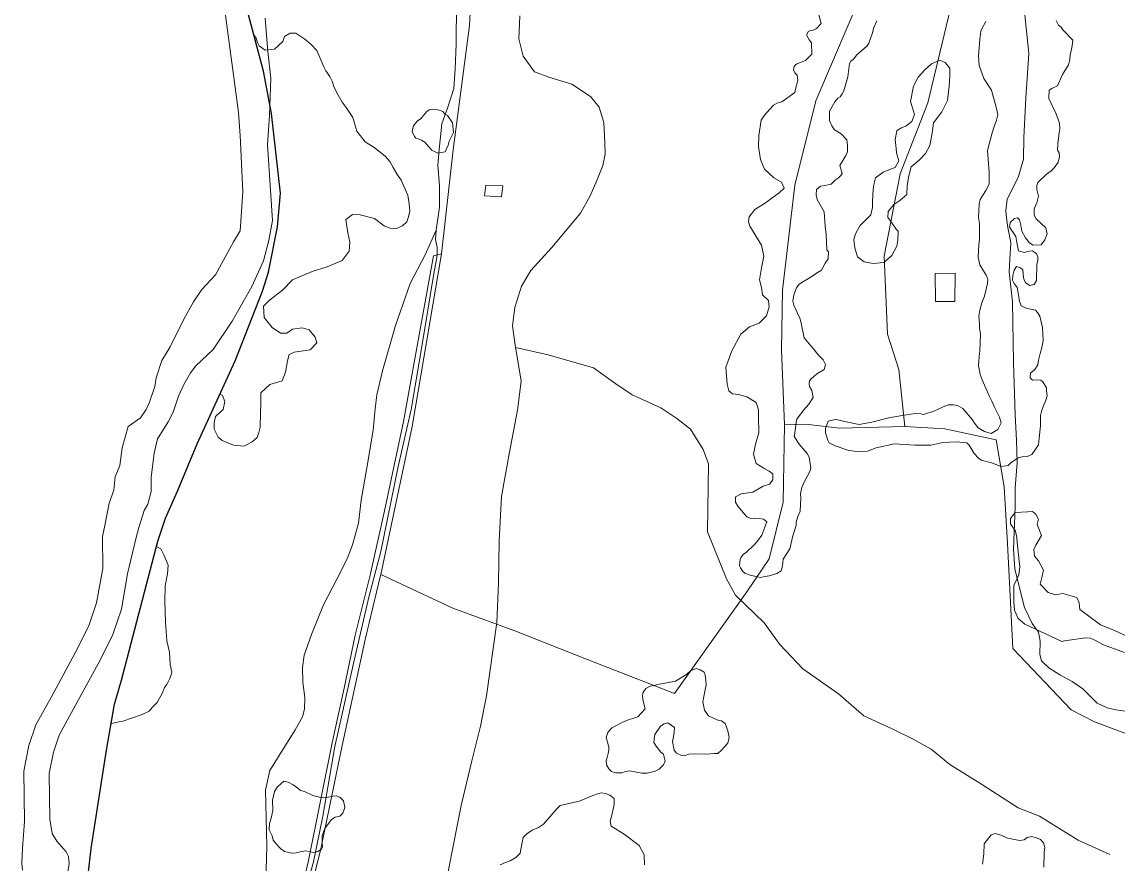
# Model space of a CAD drawing. Header units: metres. Extents: x 4652992 to 4879070, y 2074171 to 2309877.
# Drawn here: x 4653484.2 to 4653631.8, y 2308058.7 to 2308172.1 of the extents above; entities that cross this region are included whole.
import ezdxf

# ---------------------------------------------------------------- set-up
doc = ezdxf.new("R2010")
doc.units = ezdxf.units.M
doc.header["$MEASUREMENT"] = 0
doc.linetypes.add('DGN Style 3', pattern=[92.779933, 66.271381, -26.508552])
for name, color, linetype, lineweight in [('Level 1', 2, 'Continuous', 0), ('Level 2', 6, 'Continuous', 0), ('Level 20', 30, 'DGN Style 3', 0), ('Level 31', 38, 'Continuous', 0), ('Level 37', 3, 'Continuous', 0), ('Level 40', 1, 'Continuous', 0)]:
    doc.layers.add(name, color=color, linetype=linetype, lineweight=lineweight)
doc.layers.add('Limite', color=38, linetype='Continuous', lineweight=0, plot=False)

msp = doc.modelspace()

# ---------------------------------------------------------------- linework, layer by layer
at = {"layer": 'Level 1'}
for points in [[(4653540.595888, 2308052.677309, 1270.9125), (4653543.356081, 2308066.598513, 1270.55), (4653544.787112, 2308072.585879, 1270.0875), (4653545.959902, 2308077.275332, 1269.7875), (4653546.744875, 2308081.357119, 1269.625), (4653548.122317, 2308091.20331, 1269.175), (4653548.390688, 2308096.503725, 1268.8375), (4653548.438906, 2308102.231509, 1268.6375), (4653548.757876, 2308108.18268, 1268.425), (4653549.868288, 2308114.147097, 1268.1375), (4653550.911684, 2308119.811098, 1267.8625), (4653551.409304, 2308123.73633, 1267.8375), (4653550.781313, 2308127.564883, 1267.8375), (4653550.675896, 2308128.261903, 1267.823067), (4653550.233523, 2308131.186892, 1267.7625), (4653550.559511, 2308133.636721, 1267.575), (4653551.456911, 2308136.526919, 1267.35), (4653552.729677, 2308138.61133, 1267.275), (4653555.54053, 2308141.737673, 1267.1), (4653559.394717, 2308146.367495, 1266.975), (4653560.686281, 2308148.669497, 1266.7375), (4653561.614504, 2308150.769289, 1266.55), (4653562.3949, 2308152.776491, 1266.45), (4653562.712527, 2308154.287478, 1266.325), (4653562.69269, 2308155.844301, 1266.2), (4653562.525698, 2308158.543276, 1265.9125), (4653561.898318, 2308160.619082, 1265.6875), (4653560.773318, 2308162.048281, 1265.55), (4653558.222292, 2308163.740725, 1265.375), (4653555.145876, 2308164.666323, 1265.2), (4653553.195132, 2308165.397707, 1264.925), (4653551.684695, 2308167.485476, 1264.7625), (4653551.119692, 2308169.832094, 1264.5875), (4653551.230288, 2308172.910891, 1264.425)], [(4653630.656313, 2308059.983706, 1297), (4653626.385927, 2308061.911074, 1295), (4653621.169924, 2308065.127932, 1293), (4653618.306277, 2308066.241884, 1292), (4653613.508913, 2308069.370302, 1290), (4653609.109499, 2308072.11188, 1288), (4653606.624087, 2308074.146303, 1287), (4653604.193484, 2308075.507876, 1286), (4653601.334475, 2308076.904909, 1285), (4653597.556704, 2308078.647524, 1283), (4653594.118716, 2308081.600893, 1280), (4653589.35071, 2308085.002932, 1277), (4653586.22748, 2308088.278689, 1275), (4653584.108523, 2308091.173891, 1274), (4653580.251947, 2308094.911315, 1273.4434), (4653579.072695, 2308097.104922, 1273), (4653576.483889, 2308103.419924, 1272), (4653576.625385, 2308112.586179, 1271), (4653575.937467, 2308114.544099, 1270.475), (4653574.199592, 2308117.252115, 1270), (4653572.391139, 2308118.687091, 1269.55), (4653570.230834, 2308120.149309, 1269.325518), (4653566.343988, 2308121.899348, 1268.993031), (4653564.158634, 2308123.364002, 1268.7375), (4653561.142378, 2308125.507132, 1268.3375), (4653555.070178, 2308127.293073, 1268.1625), (4653550.675896, 2308128.261903, 1267.8375)]]:
    msp.add_polyline3d(points, dxfattribs=at)
at = {"layer": 'Level 2'}
for points in [[(4653484.29053, 2308057.879092, 1263.8712), (4653484.222719, 2308058.819887, 1263.8463), (4653484.284121, 2308060.829897, 1263.8103), (4653484.569704, 2308064.428896, 1263.7964), (4653484.470888, 2308071.179873, 1263.6089), (4653485.1355, 2308074.661684, 1263.5214), (4653486.102114, 2308077.457278, 1263.4089), (4653488.185915, 2308081.228701, 1263.4089), (4653491.719912, 2308087.709475, 1262.9839), (4653493.29529, 2308090.929323, 1262.7964), (4653494.2829, 2308093.864321, 1262.6464), (4653495.096316, 2308098.476076, 1262.4964), (4653495.069521, 2308102.813723, 1262.3903), (4653495.379519, 2308104.271914, 1262.3839), (4653495.981509, 2308107.303896, 1262.3839), (4653496.57593, 2308109.032107, 1262.3839), (4653496.774721, 2308110.864504, 1262.3829), (4653497.417116, 2308112.347292, 1262.3812), (4653497.736086, 2308114.736696, 1262.3727), (4653498.516299, 2308117.625124, 1262.359), (4653500.187502, 2308118.78229, 1262.3464), (4653500.929507, 2308119.930483, 1262.2589), (4653501.394472, 2308120.882082, 1262.2339), (4653502.119082, 2308122.994692, 1262.2089), (4653502.273318, 2308124.186526, 1262.1634), (4653503.074282, 2308126.496889, 1262.1039), (4653504.158694, 2308128.343508, 1262.0421), (4653506.008486, 2308132.090884, 1261.8485), (4653507.328127, 2308134.390078, 1261.7576), (4653508.421084, 2308136.072085, 1261.6647), (4653510.259524, 2308138.030276, 1261.5365), (4653512.692507, 2308142.490481, 1261.369), (4653513.590884, 2308143.98633, 1261.3285), (4653513.939089, 2308149.207278, 1261.3285), (4653513.597475, 2308156.821474, 1261.3285), (4653513.386294, 2308159.903506, 1261.3285), (4653511.33948, 2308175.028689, 1260.791)], [(4653516.940127, 2308172.625307, 1261.125), (4653517.30353, 2308168.137087, 1261.325), (4653517.712282, 2308164.53229, 1261.325), (4653517.534731, 2308159.4975, 1261.325), (4653517.255923, 2308155.539309, 1261.325), (4653517.692324, 2308149.438296, 1261.325), (4653517.928103, 2308145.362307, 1261.325), (4653517.461733, 2308142.659914, 1261.325), (4653516.727724, 2308139.945925, 1261.4), (4653515.156313, 2308136.491091, 1261.4875), (4653513.575503, 2308133.709902, 1261.625), (4653512.510317, 2308131.804873, 1261.75), (4653509.96332, 2308127.991884, 1261.875), (4653507.617678, 2308125.796328, 1262.0375), (4653506.892092, 2308124.838686, 1262.1), (4653506.030276, 2308123.27228, 1262.1375), (4653505.297304, 2308121.708925, 1262.2125), (4653504.563906, 2308119.570315, 1262.2375), (4653503.915713, 2308118.243899, 1262.2625), (4653503.084719, 2308116.958132, 1262.35), (4653502.481081, 2308115.973696, 1262.3625), (4653502.015078, 2308114.03113, 1262.375), (4653501.598879, 2308110.73511, 1262.3875), (4653501.631106, 2308108.87372, 1262.3875), (4653501.182314, 2308107.151125, 1262.3875), (4653500.673525, 2308106.3053, 1262.3875), (4653499.973696, 2308104.031313, 1262.3875), (4653499.606692, 2308102.674319, 1262.3875), (4653498.450686, 2308097.784487, 1262.5), (4653497.609682, 2308093.016299, 1262.65), (4653496.468508, 2308089.62549, 1262.8), (4653494.761721, 2308086.137087, 1262.9875), (4653491.187075, 2308079.581484, 1263.4125), (4653489.241091, 2308076.059695, 1263.4125), (4653488.451723, 2308073.776675, 1263.525), (4653487.899111, 2308070.881106, 1263.6125), (4653487.989077, 2308064.729922, 1263.8), (4653488.30353, 2308062.792483, 1263.8), (4653488.912112, 2308061.754275, 1263.8375), (4653489.570315, 2308061.078676, 1263.875), (4653490.179079, 2308060.320681, 1263.9625), (4653490.474917, 2308059.694704, 1264.025), (4653490.579531, 2308058.768679, 1264.1375), (4653490.30469, 2308057.118288, 1264.2875)]]:
    msp.add_polyline3d(points, dxfattribs=at)
at = {"layer": 'Level 20', "linetype": 'Continuous'}
for points in [[(4653521.128606, 2308050.601829, 1270.4332), (4653523.475518, 2308058.974209, 1270.4332), (4653524.714155, 2308065.144582, 1270.0832), (4653526.333868, 2308074.540293, 1269.6632), (4653528.797767, 2308085.518998, 1269.3132), (4653530.934378, 2308094.615256, 1268.8932), (4653532.540683, 2308100.764644, 1268.7532), (4653534.849018, 2308112.25017, 1268.4032), (4653536.61566, 2308119.91361, 1268.1232), (4653538.248239, 2308129.48371, 1267.7032), (4653539.660782, 2308138.229618, 1267.5632), (4653540.120384, 2308140.647546, 1267.1432), (4653540.124196, 2308141.752103, 1267.1432), (4653539.888663, 2308142.81728, 1267.1432), (4653539.991558, 2308144.060344, 1267.1432), (4653540.435132, 2308147.177247, 1266.9332), (4653540.434734, 2308150.052441, 1266.8632), (4653540.209939, 2308152.833383, 1266.7232), (4653540.379268, 2308154.933759, 1266.5832), (4653540.734932, 2308158.370212, 1266.3732), (4653541.560254, 2308160.61982, 1266.1632), (4653542.361447, 2308163.141136, 1266.0932), (4653542.535076, 2308165.768682, 1266.0932), (4653542.66816, 2308169.101636, 1265.8832), (4653542.730364, 2308174.634344, 1265.5332)], [(4653633.035787, 2308079.221639, 1296.9067), (4653631.452817, 2308079.482254, 1296.6267), (4653630.314796, 2308079.752903, 1296.4167), (4653628.957794, 2308080.375174, 1295.8567), (4653627.000436, 2308082.300086, 1294.9467), (4653625.562078, 2308083.284323, 1294.4567), (4653623.911235, 2308084.193548, 1293.9667), (4653622.431442, 2308085.121578, 1293.2667), (4653621.445403, 2308086.057042, 1293.0567), (4653621.21136, 2308086.928887, 1292.9167), (4653621.27913, 2308088.73176, 1292.4267), (4653621.058989, 2308089.907733, 1292.1467), (4653620.188041, 2308091.085333, 1292.0767), (4653619.178558, 2308093.239612, 1291.6567), (4653617.860396, 2308098.394424, 1290.2567), (4653617.690267, 2308101.100218, 1289.7667), (4653617.900492, 2308106.814925, 1288.9267), (4653617.887728, 2308109.372264, 1288.4367), (4653618.184478, 2308112.713064, 1288.1567), (4653618.093182, 2308115.777572, 1287.8067), (4653617.922148, 2308119.185299, 1287.4567), (4653617.706852, 2308126.243002, 1286.5467), (4653617.559453, 2308134.413714, 1285.7067), (4653617.086247, 2308138.456136, 1285.2167), (4653617.206051, 2308140.165771, 1285.2167), (4653617.313232, 2308142.340162, 1285.0067), (4653616.944607, 2308144.420681, 1284.7267), (4653616.725052, 2308145.666381, 1284.7267), (4653616.638248, 2308146.654196, 1284.7267), (4653616.838075, 2308148.258826, 1284.3767), (4653618.324218, 2308151.146871, 1283.9567), (4653619.02126, 2308153.620348, 1283.8167), (4653619.081125, 2308156.539658, 1283.5367), (4653619.346579, 2308161.864844, 1282.5567), (4653619.743281, 2308167.862526, 1281.9967), (4653619.070884, 2308174.36833, 1281.5767)], [(4653517.068531, 2308056.302839, 1270.40481), (4653517.208197, 2308061.107982, 1270.40481), (4653517.002293, 2308068.632644, 1269.84481), (4653517.602306, 2308071.285858, 1269.70481), (4653518.635964, 2308072.964228, 1269.56481), (4653521.000251, 2308076.791009, 1269.49481), (4653521.98544, 2308078.539849, 1269.49481), (4653522.265034, 2308079.552754, 1269.49481), (4653522.323229, 2308081.10698, 1269.49481), (4653522.042944, 2308083.17427, 1269.35481), (4653521.978938, 2308085.127134, 1269.14481), (4653522.200132, 2308086.802935, 1268.93481), (4653523.190439, 2308089.612375, 1268.79481), (4653524.82504, 2308093.612573, 1268.79481), (4653526.606323, 2308097.061734, 1268.72481), (4653528.005225, 2308099.79319, 1268.72481), (4653528.707359, 2308101.698229, 1268.58481), (4653529.540539, 2308104.584186, 1268.44481), (4653529.864831, 2308107.681096, 1268.44481), (4653530.632869, 2308112.050177, 1268.30481), (4653531.493982, 2308117.106234, 1268.09481), (4653531.770957, 2308120.016585, 1268.02481), (4653531.975797, 2308121.897457, 1267.95481), (4653532.774809, 2308125.098097, 1267.67481), (4653534.504832, 2308131.244939, 1267.67481), (4653536.492904, 2308136.886702, 1267.39481), (4653538.480274, 2308140.736425, 1267.39481), (4653539.991558, 2308144.060344, 1267.143156)]]:
    msp.add_polyline3d(points, dxfattribs=at)
at = {"layer": 'Level 31', "elevation": 1269.091488, "flags": 128}
msp.add_lwpolyline([(4653548.939625, 2308150.02947), (4653548.777604, 2308148.534482), (4653546.473974, 2308148.701282), (4653546.655604, 2308150.112898), (4653548.939625, 2308150.02947)], dxfattribs=at)
at = {"layer": 'Level 31'}
msp.add_polyline3d([(4653609.819644, 2308138.293014, 1287.221488), (4653609.786537, 2308134.444026, 1287.221488), (4653607.200333, 2308134.454376, 1287.431487), (4653607.154705, 2308138.20881, 1287.221488), (4653609.819644, 2308138.293014, 1287.221488)], dxfattribs=at)
at = {"layer": 'Level 37'}
for points in [[(4653586.874867, 2308117.857124, 1275.3485), (4653586.475232, 2308127.955398, 1277.4485), (4653586.600826, 2308136.002967, 1278.0085), (4653588.267972, 2308150.124037, 1276.5385), (4653591.090947, 2308161.469874, 1275.4885), (4653602.038312, 2308187.162229, 1274.9285), (4653603.910736, 2308193.443389, 1274.8585), (4653603.97847, 2308201.433899, 1274.6485), (4653603.612384, 2308214.796065, 1274.725121), (4653603.106124, 2308223.679189, 1274.495276), (4653602.224735, 2308239.144536, 1274.095121), (4653605.296113, 2308242.812003, 1274.095121), (4653606.948966, 2308242.296076, 1274.3309), (4653622.175794, 2308238.166117, 1278.3491), (4653630.877866, 2308235.069526, 1279.4972), (4653630.779623, 2308234.219776, 1279.4972)], [(4653602.224735, 2308239.144536, 1274.095121), (4653596.238573, 2308235.099105, 1269.652318), (4653595.27909, 2308232.917388, 1269.164572), (4653577.638139, 2308234.328311, 1266.294405), (4653556.98686, 2308237.438495, 1264.572304), (4653549.235459, 2308237.292828, 1263.424237), (4653546.271586, 2308228.595314, 1263.424237), (4653545.073403, 2308218.418296, 1264.572304), (4653545.991713, 2308209.692301, 1264.572304), (4653547.380973, 2308201.390609, 1265.146338), (4653546.054962, 2308192.07681, 1265.720372), (4653545.192041, 2308185.292325, 1266.7437), (4653544.46168, 2308171.61675, 1267.4437), (4653542.280604, 2308154.893149, 1268.2837), (4653540.68541, 2308140.864893, 1268.7737), (4653536.731021, 2308117.611599, 1269.6137), (4653532.521831, 2308097.701898, 1270.5087), (4653532.451383, 2308097.368677, 1270.5237), (4653530.485025, 2308089.118206, 1270.8037), (4653527.336424, 2308074.653643, 1271.2937), (4653524.463997, 2308060.733948, 1271.4337), (4653521.50362, 2308048.809691, 1272.1337)], [(4653643.525524, 2308050.463983, 1307.917345), (4653647.00896, 2308060.632138, 1306.867345), (4653651.454768, 2308068.338245, 1305.887345), (4653649.200466, 2308069.500762, 1305.187345), (4653638.289637, 2308074.230623, 1301.547345), (4653628.572485, 2308077.862466, 1298.887345), (4653625.424884, 2308079.450622, 1297.907345), (4653617.60935, 2308087.70529, 1293.987345), (4653616.87176, 2308101.876985, 1291.747345), (4653616.430547, 2308109.490678, 1290.767345), (4653615.372652, 2308115.814823, 1289.297345), (4653608.448185, 2308117.291055, 1288.037345), (4653603.055176, 2308117.623634, 1285.097345), (4653602.254111, 2308125.289422, 1286.007345), (4653600.718949, 2308130.063256, 1286.357345), (4653600.262007, 2308140.571051, 1285.307345), (4653602.413068, 2308151.644536, 1283.907345), (4653606.173786, 2308161.198012, 1283.557345), (4653609.72677, 2308176.214587, 1281.177345)], [(4653540.68541, 2308140.864893, 1268.7737), (4653539.616247, 2308140.625834, 1268.9137), (4653538.046956, 2308131.923728, 1269.1237), (4653535.572351, 2308118.277948, 1269.3337), (4653533.044902, 2308106.24963, 1269.7537), (4653531.105516, 2308097.600894, 1270.1037), (4653529.077638, 2308089.522652, 1270.3137), (4653527.575874, 2308082.368437, 1270.5937), (4653525.981196, 2308074.998211, 1271.0837), (4653522.732317, 2308058.928757, 1271.2237), (4653521.091303, 2308052.018774, 1272.1337)], [(4653603.055176, 2308117.623634, 1285.097345), (4653594.26361, 2308117.407063, 1279.758522), (4653589.755046, 2308117.918461, 1276.748522), (4653586.874867, 2308117.857124, 1275.348521), (4653586.684921, 2308107.440649, 1274.788522), (4653584.816695, 2308099.777703, 1274.863689), (4653581.806831, 2308095.333725, 1274.863689), (4653572.059297, 2308081.67278, 1274.93369), (4653560.436115, 2308086.216614, 1272.34369), (4653550.557031, 2308090.084682, 1271.15369), (4653542.212545, 2308093.171621, 1270.73369), (4653532.521831, 2308097.701898, 1270.50871)]]:
    msp.add_polyline3d(points, dxfattribs=at)
at = {"layer": 'Level 40', "color": 3, "elevation": 1270.042636, "flags": 128}
msp.add_lwpolyline([(4653538.022451, 2308156.184434), (4653537.558905, 2308156.377029), (4653537.249761, 2308156.456753), (4653537.052667, 2308156.690214), (4653536.744846, 2308157.354031), (4653536.82321, 2308157.808679), (4653536.935595, 2308158.108446), (4653537.220063, 2308158.509947), (4653537.469851, 2308158.774283), (4653537.951755, 2308159.088341), (4653538.22756, 2308159.455557), (4653538.701467, 2308160.02739), (4653539.054313, 2308160.265154), (4653539.484196, 2308160.373458), (4653540.15419, 2308160.27371), (4653540.394639, 2308160.211693), (4653540.866862, 2308160.053366), (4653541.00392, 2308159.871897), (4653541.1153, 2308159.733581), (4653541.501473, 2308159.524391), (4653542.160722, 2308158.514198), (4653542.303708, 2308157.198855), (4653541.725401, 2308156.069576), (4653541.586649, 2308155.520949), (4653541.172103, 2308154.605157), (4653540.209369, 2308154.415133), (4653539.402709, 2308154.842301), (4653538.939852, 2308155.326913), (4653538.468651, 2308155.923261), (4653538.022451, 2308156.184434)], dxfattribs=at)
at = {"layer": 'Level 40', "color": 3}
for points in [[(4653599.30827, 2308172.275019, 1278.2653), (4653598.871711, 2308171.364554, 1278.6653), (4653598.661747, 2308170.493535, 1278.6653), (4653598.198575, 2308169.243223, 1278.6653), (4653597.992692, 2308168.892482, 1278.6653), (4653596.589499, 2308167.659148, 1279.0653), (4653596.16711, 2308167.080869, 1279.0653), (4653595.779532, 2308166.814725, 1279.0653), (4653595.630166, 2308166.530529, 1279.0653), (4653595.392188, 2308164.704801, 1279.0653), (4653594.828589, 2308162.8331, 1278.6653), (4653594.604414, 2308162.406551, 1278.6653), (4653594.351163, 2308162.027191, 1278.6653), (4653594.019817, 2308161.827283, 1278.6653), (4653593.62455, 2308161.362237, 1278.6653), (4653592.899925, 2308160.087787, 1279.0653), (4653592.906992, 2308158.815577, 1280.6653), (4653593.21856, 2308158.099653, 1280.6653), (4653593.613761, 2308157.563338, 1280.6653), (4653594.493526, 2308157.028899, 1280.6653), (4653595.233301, 2308156.248633, 1280.6653), (4653595.327, 2308155.465886, 1280.6653), (4653595.364385, 2308154.616879, 1280.6653), (4653595.122592, 2308154.115876, 1280.6653), (4653594.319315, 2308152.791793, 1280.6653), (4653594.635614, 2308151.707415, 1281.4653), (4653594.448649, 2308151.433341, 1281.4653), (4653594.129297, 2308151.11161, 1281.4653), (4653593.742907, 2308150.846158, 1281.4653), (4653593.12237, 2308150.278148, 1281.4653), (4653592.270055, 2308150.086213, 1281.4653), (4653591.72058, 2308149.98032, 1281.4653), (4653591.174444, 2308149.553958, 1281.4653), (4653591.115789, 2308148.809075, 1281.4653), (4653591.245807, 2308148.17807, 1281.4653), (4653592.211766, 2308146.540735, 1283.0653), (4653592.345813, 2308144.594331, 1283.0653), (4653592.480569, 2308143.485042, 1283.0653), (4653592.573387, 2308141.425794, 1282.2653), (4653592.785046, 2308141.134816, 1282.2653), (4653592.757071, 2308140.183754, 1282.2653), (4653592.33639, 2308139.607621, 1282.2653), (4653591.82482, 2308138.654469, 1282.2653), (4653591.306535, 2308138.341524, 1282.2653), (4653590.684912, 2308137.933966, 1282.2653), (4653588.824324, 2308136.805521, 1280.2653), (4653588.496955, 2308136.284831, 1280.2653), (4653588.107467, 2308135.339008, 1280.2653), (4653587.983239, 2308134.488755, 1280.2653), (4653588.102687, 2308133.979464, 1280.2653), (4653588.550478, 2308132.990148, 1280.2653), (4653588.929424, 2308132.217689, 1280.2653), (4653589.067091, 2308131.784029, 1280.2653), (4653589.526039, 2308129.560251, 1280.6653), (4653590.40188, 2308128.50747, 1280.6653), (4653590.815338, 2308128.047033, 1280.6653), (4653591.18157, 2308127.558083, 1280.6653), (4653591.527901, 2308127.153968, 1280.6653), (4653592.075546, 2308126.580962, 1280.6653), (4653592.367219, 2308125.950175, 1280.6653), (4653592.212402, 2308125.307884, 1280.6653), (4653591.220899, 2308124.708853, 1280.6653), (4653590.815849, 2308124.367293, 1280.6653), (4653590.458008, 2308124.054253, 1280.6653), (4653590.2236, 2308123.751223, 1280.6653), (4653590.170633, 2308123.364127, 1280.6653), (4653590.241104, 2308122.987047, 1280.6653), (4653590.522018, 2308122.478872, 1280.6653), (4653590.740854, 2308121.54583, 1280.6653), (4653590.146512, 2308120.623368, 1279.8653), (4653589.400014, 2308119.84129, 1278.6653), (4653588.530828, 2308118.618505, 1277.8653), (4653588.430268, 2308118.201318, 1277.8653), (4653588.274144, 2308116.713698, 1277.8653), (4653588.164441, 2308116.258579, 1277.8653), (4653588.852279, 2308115.248637, 1277.8653), (4653589.91601, 2308113.998812, 1279.0653), (4653590.197513, 2308113.489642, 1279.0653), (4653590.421856, 2308112.072531, 1279.0653), (4653590.294084, 2308111.542419, 1279.0653), (4653589.574496, 2308110.234016, 1279.0653), (4653589.211813, 2308109.400138, 1279.0653), (4653589.011017, 2308108.567073, 1279.0653), (4653589.083322, 2308108.028505, 1279.0653), (4653588.975027, 2308106.213752, 1279.8653), (4653588.640068, 2308105.494199, 1279.8653), (4653588.419562, 2308104.746893, 1279.8653), (4653588.433725, 2308104.303046, 1279.8653), (4653587.96572, 2308102.88861, 1279.0653), (4653587.577246, 2308101.130428, 1278.2653), (4653586.678538, 2308099.772824, 1277.4653), (4653586.573835, 2308098.834212, 1277.4653), (4653586.418334, 2308098.189059, 1277.4653), (4653585.849251, 2308097.844887, 1277.4653), (4653584.793368, 2308097.498081, 1277.4653), (4653584.03115, 2308097.361311, 1277.4653), (4653583.611749, 2308097.302194, 1277.4653), (4653582.83696, 2308097.449633, 1277.4653), (4653582.224426, 2308097.597952, 1277.4653), (4653581.524463, 2308097.887952, 1277.4653), (4653581.254775, 2308098.113938, 1277.4653), (4653580.925118, 2308098.595475, 1277.4653), (4653580.826868, 2308098.860294, 1277.4653), (4653580.830949, 2308099.381533, 1277.4653), (4653580.913294, 2308099.723133, 1277.4653), (4653581.006477, 2308099.941593, 1277.4653), (4653581.278563, 2308100.397919, 1277.4653), (4653581.75291, 2308100.684735, 1277.4653), (4653582.79312, 2308101.702901, 1277.8653), (4653583.227235, 2308102.15981, 1277.8653), (4653583.829299, 2308102.977494, 1277.8653), (4653584.497979, 2308104.771086, 1279.0653), (4653584.056146, 2308105.118669, 1279.0653), (4653583.473993, 2308105.219669, 1279.0653), (4653582.83536, 2308105.254186, 1279.0653), (4653582.349525, 2308105.251668, 1279.0653), (4653581.794711, 2308105.466298, 1279.0653), (4653581.572922, 2308105.720482, 1279.0653), (4653580.56303, 2308106.90068, 1277.8653), (4653580.280942, 2308107.410719, 1277.8653), (4653580.254209, 2308108.139933, 1277.8653), (4653581.033942, 2308108.574598, 1278.2653), (4653582.610819, 2308108.797669, 1279.8653), (4653583.993288, 2308109.563787, 1280.2653), (4653584.856551, 2308109.854513, 1280.6653), (4653585.27825, 2308110.432245, 1280.6653), (4653585.307964, 2308111.225027, 1280.6653), (4653584.811673, 2308111.622905, 1281.4653), (4653584.213745, 2308111.924852, 1282.2653), (4653583.058344, 2308112.644176, 1282.2653), (4653582.69057, 2308113.886155, 1283.0653), (4653582.941509, 2308115.260799, 1283.0653), (4653583.396958, 2308116.769314, 1282.6653), (4653583.348618, 2308118.930735, 1281.4653), (4653583.376621, 2308119.882983, 1281.4653), (4653583.043669, 2308120.842939, 1281.4653), (4653581.798504, 2308121.634942, 1279.4653), (4653580.655243, 2308121.949884, 1278.2653), (4653579.862833, 2308122.021853, 1278.2653), (4653579.353057, 2308122.426541, 1278.2653), (4653579.124248, 2308123.3249, 1278.2653), (4653578.95084, 2308125.624463, 1279.8653), (4653579.769663, 2308127.832247, 1281.4653), (4653580.978152, 2308130.038963, 1281.8653), (4653582.144811, 2308131.033611, 1281.8653), (4653583.463244, 2308131.52686, 1280.6653), (4653584.431879, 2308132.531536, 1280.6653), (4653584.808756, 2308133.760019, 1280.6653), (4653584.689515, 2308134.568889, 1281.8653), (4653583.888103, 2308135.335112, 1282.6653), (4653583.763967, 2308136.322861, 1282.6653), (4653583.496821, 2308137.385299, 1282.6653), (4653583.757098, 2308139.001807, 1283.0653), (4653584.070143, 2308140.5697, 1284.2653), (4653583.767412, 2308142.04101, 1285.0653), (4653582.180793, 2308144.614688, 1285.0653), (4653581.995293, 2308145.17691, 1285.0653), (4653582.120442, 2308145.862394, 1285.0653), (4653582.875932, 2308146.831937, 1285.0653), (4653584.162056, 2308147.672236, 1285.0653), (4653586.127294, 2308149.068749, 1283.8653), (4653586.828529, 2308149.738812, 1283.0653), (4653586.448761, 2308150.51827, 1281.4653), (4653585.426334, 2308151.126948, 1281.4653), (4653584.170311, 2308152.272108, 1281.4653), (4653583.626711, 2308153.560108, 1281.8653), (4653583.363306, 2308155.337483, 1282.2653), (4653583.410442, 2308156.813359, 1281.4653), (4653583.735394, 2308158.876213, 1279.8653), (4653584.175832, 2308159.529789, 1279.8653), (4653584.89996, 2308160.35448, 1279.8653), (4653585.389339, 2308160.87594, 1279.8653), (4653585.86215, 2308161.16114, 1279.8653), (4653586.51663, 2308161.361987, 1279.8653), (4653588.237096, 2308162.592653, 1279.4653), (4653588.346577, 2308163.046751, 1279.4653), (4653588.46518, 2308163.538688, 1279.4653), (4653588.638524, 2308164.257669, 1279.4653), (4653588.569544, 2308164.926573, 1280.6653), (4653588.243035, 2308165.246242, 1280.6653), (4653588.0582, 2308165.651365, 1280.6653), (4653588.16751, 2308166.104742, 1280.6653), (4653588.440075, 2308166.398276, 1280.6653), (4653589.026669, 2308166.655189, 1280.6653), (4653589.689473, 2308166.893495, 1280.6653), (4653590.521917, 2308167.747115, 1281.4653), (4653590.500521, 2308169.272692, 1282.6653), (4653590.164138, 2308169.713863, 1282.6653), (4653589.835159, 2308170.352719, 1282.6653), (4653590.114398, 2308170.843111, 1282.6653), (4653590.719253, 2308171.014625, 1282.6653), (4653591.172044, 2308171.223253, 1282.6653), (4653591.818937, 2308171.903123, 1282.6653), (4653591.430432, 2308173.224702, 1281.8653)], [(4653623.439012, 2308172.286144, 1286.8948), (4653623.758582, 2308171.664956, 1286.8948), (4653624.083734, 2308171.391538, 1286.8948), (4653624.3824, 2308171.008222, 1286.8948), (4653625.656195, 2308169.647559, 1287.6948), (4653625.590508, 2308168.888639, 1287.6948), (4653625.431795, 2308168.229942, 1287.6948), (4653625.308352, 2308167.717619, 1287.6948), (4653625.260299, 2308167.031884, 1287.6948), (4653625.092767, 2308166.336582, 1287.6948), (4653624.269737, 2308165.023151, 1286.8948), (4653623.594736, 2308163.519971, 1286.8948), (4653622.834516, 2308163.123712, 1286.8948), (4653622.468447, 2308162.90275, 1286.8948), (4653622.450599, 2308161.773371, 1288.0948), (4653623.40315, 2308159.806422, 1290.8948), (4653623.724246, 2308158.879204, 1290.8948), (4653623.884792, 2308158.415601, 1290.8948), (4653623.910409, 2308157.714849, 1290.8948), (4653623.815436, 2308157.159275, 1290.8948), (4653623.660644, 2308155.707045, 1289.2948), (4653623.626275, 2308154.825091, 1288.0948), (4653623.850726, 2308154.460517, 1288.0948), (4653623.892446, 2308153.985608, 1288.0948), (4653623.70737, 2308153.217471, 1288.0948), (4653623.181648, 2308152.493677, 1288.0948), (4653622.763292, 2308152.053506, 1288.0948), (4653622.106065, 2308151.594116, 1288.0948), (4653620.955628, 2308150.472898, 1288.0948), (4653620.821796, 2308150.079496, 1288.0948), (4653620.845896, 2308149.5314, 1288.0948), (4653621.066419, 2308148.664316, 1288.0948), (4653620.846065, 2308147.749785, 1288.0948), (4653620.45896, 2308146.953345, 1288.0948), (4653620.449421, 2308146.103609, 1288.0948), (4653620.758091, 2308145.602363, 1288.0948), (4653622.045709, 2308144.391152, 1288.4948), (4653622.201202, 2308143.579119, 1288.4948), (4653621.92489, 2308142.756168, 1288.4948), (4653621.408218, 2308142.069173, 1288.4948), (4653620.314615, 2308142.064608, 1288.4948), (4653619.833865, 2308142.336551, 1288.4948), (4653619.293771, 2308143.010054, 1288.4948), (4653618.815333, 2308143.939526, 1288.4948), (4653618.659808, 2308144.751633, 1288.4948), (4653618.47785, 2308145.454056, 1288.4948), (4653618.234268, 2308145.731607, 1289.2948), (4653617.822048, 2308145.638703, 1289.2948), (4653617.258575, 2308145.079927, 1289.2948), (4653617.126552, 2308144.532029, 1289.2948), (4653617.406764, 2308144.077051, 1289.2948), (4653617.639733, 2308143.749601, 1289.2948), (4653618.012799, 2308143.194674, 1289.2948), (4653618.131344, 2308142.392399, 1289.2948), (4653618.248273, 2308141.745203, 1289.2948), (4653618.372384, 2308141.28961, 1289.2948), (4653619.09998, 2308141.073728, 1289.2948), (4653619.796299, 2308141.213476, 1289.2948), (4653620.236491, 2308141.26093, 1289.2948), (4653620.735936, 2308140.907277, 1289.2948), (4653620.951262, 2308140.50683, 1289.2948), (4653620.947308, 2308140.005126, 1289.2948), (4653620.806507, 2308139.420749, 1289.2948), (4653620.796584, 2308137.263523, 1288.4948), (4653620.471357, 2308136.723375, 1288.4948), (4653619.893708, 2308136.593043, 1288.4948), (4653619.319999, 2308136.964963, 1288.4948), (4653619.065952, 2308137.530035, 1288.4948), (4653619.027476, 2308137.694241, 1288.4948), (4653618.959342, 2308138.710526, 1289.2948), (4653618.635151, 2308138.98281, 1289.2948), (4653618.100447, 2308139.19035, 1289.2948), (4653617.765617, 2308138.688502, 1289.6948), (4653617.589685, 2308137.958357, 1289.6948), (4653617.550549, 2308137.310852, 1289.6948), (4653617.756999, 2308136.874103, 1289.6948), (4653618.175459, 2308136.347101, 1289.6948), (4653618.417983, 2308135.089976, 1289.6948), (4653618.45963, 2308134.616066, 1289.6948), (4653618.7061, 2308133.860423, 1289.6948), (4653619.370101, 2308133.544239, 1289.6948), (4653620.666804, 2308133.267312, 1289.6948), (4653620.908399, 2308132.976645, 1289.6948), (4653621.2164, 2308132.476597, 1289.6948), (4653621.585907, 2308130.957181, 1290.4948), (4653621.692683, 2308129.15739, 1291.2948), (4653621.482054, 2308128.283157, 1291.2948), (4653621.2802, 2308127.445344, 1291.2948), (4653621.069568, 2308126.571097, 1291.2948), (4653620.957086, 2308125.942906, 1291.2948), (4653620.570029, 2308125.304356, 1291.2948), (4653620.179742, 2308124.975075, 1291.2948), (4653619.988984, 2308124.828647, 1291.2948), (4653619.913216, 2308124.191509, 1291.2948), (4653620.264459, 2308123.874739, 1291.2948), (4653620.895821, 2308123.914046, 1291.2948), (4653621.345196, 2308123.843351, 1291.2948), (4653621.640533, 2308123.617304, 1291.2948), (4653622.106719, 2308122.80988, 1291.2948), (4653622.129103, 2308122.418839, 1291.2948), (4653622.200199, 2308121.746039, 1291.2948), (4653622.059785, 2308121.163212, 1291.2948), (4653621.719855, 2308120.397514, 1291.2948), (4653621.506007, 2308119.832524, 1291.2948), (4653621.330484, 2308119.103973, 1291.2948), (4653621.308268, 2308117.721203, 1291.2948), (4653621.142411, 2308116.064852, 1291.2948), (4653621.04193, 2308115.163817, 1291.2948), (4653620.14012, 2308113.84043, 1291.2948), (4653619.52952, 2308113.564544, 1291.2948), (4653618.861403, 2308113.533984, 1291.2948), (4653618.322593, 2308113.394892, 1291.2948), (4653617.340769, 2308112.70779, 1291.2948), (4653616.950427, 2308112.378367, 1291.2948), (4653616.026757, 2308112.255552, 1291.2948), (4653614.704019, 2308112.715224, 1292.0948), (4653613.355246, 2308113.081229, 1292.0948), (4653612.995483, 2308113.361211, 1292.0948), (4653612.403559, 2308113.967258, 1292.0948), (4653611.705463, 2308115.099964, 1292.0948), (4653611.399905, 2308115.443864, 1292.0948), (4653609.966329, 2308115.551229, 1291.6948), (4653608.188821, 2308115.461713, 1290.8948), (4653606.53926, 2308115.107847, 1290.0948), (4653604.407457, 2308115.128741, 1288.8948), (4653601.673372, 2308115.308899, 1286.8948), (4653599.182195, 2308114.763251, 1286.0948), (4653598.014764, 2308114.308441, 1286.0948), (4653597.286568, 2308114.213214, 1286.0948), (4653596.704784, 2308114.237855, 1286.0948), (4653595.510761, 2308114.384466, 1285.2948), (4653593.680846, 2308114.996309, 1284.4948), (4653592.880708, 2308115.424131, 1284.4948), (4653592.691926, 2308115.781464, 1284.4948), (4653592.385291, 2308116.790442, 1284.4948), (4653592.398121, 2308117.332487, 1284.4948), (4653592.720607, 2308118.344518, 1284.4948), (4653593.680356, 2308118.578783, 1284.4948), (4653594.060231, 2308118.525494, 1284.4948), (4653594.941753, 2308118.272536, 1284.4948), (4653596.906332, 2308117.896283, 1285.2948), (4653598.638645, 2308118.197524, 1286.0948), (4653600.90866, 2308118.793182, 1286.8948), (4653602.722197, 2308119.089234, 1288.4948), (4653604.459606, 2308119.352065, 1289.6948), (4653605.231325, 2308119.319253, 1289.6948), (4653605.562746, 2308119.23875, 1289.6948), (4653606.965299, 2308119.687487, 1290.4948), (4653608.117026, 2308120.233684, 1291.2948), (4653608.892512, 2308120.546725, 1291.2948), (4653609.625678, 2308120.52288, 1291.2948), (4653610.222263, 2308120.416501, 1291.2948), (4653610.876356, 2308120.064723, 1291.2948), (4653612.167554, 2308118.539928, 1292.4948), (4653612.437876, 2308118.05068, 1292.4948), (4653612.910703, 2308117.435235, 1292.4948), (4653613.802828, 2308116.948988, 1292.4948), (4653614.665394, 2308116.662457, 1292.4948), (4653615.574064, 2308117.211812, 1292.4948), (4653616.021942, 2308118.104099, 1292.4948), (4653615.785121, 2308118.893205, 1292.4948), (4653615.131343, 2308120.207187, 1292.4948), (4653614.747829, 2308121.031976, 1292.4948), (4653614.467164, 2308121.639258, 1292.4948), (4653613.456088, 2308123.887324, 1292.4948), (4653613.201698, 2308124.603781, 1292.4948), (4653612.996674, 2308125.84735, 1292.4948), (4653613.097734, 2308127.555611, 1292.4948), (4653613.141562, 2308127.73749, 1292.4948), (4653613.223368, 2308130.103781, 1292.0948), (4653613.096458, 2308130.866693, 1292.0948), (4653613.100391, 2308131.366609, 1292.0948), (4653613.015718, 2308132.466014, 1292.0948), (4653613.171971, 2308133.275629, 1292.0948), (4653613.417537, 2308134.294677, 1292.0948), (4653613.783559, 2308135.168812, 1292.0948), (4653614.190789, 2308136.885236, 1291.2948), (4653614.249016, 2308137.449605, 1291.2948), (4653613.995839, 2308138.012648, 1291.2948), (4653613.157269, 2308139.37393, 1291.2948), (4653612.908014, 2308140.437473, 1291.2948), (4653613.00924, 2308142.148533, 1291.2948), (4653613.130542, 2308142.813273, 1291.2948), (4653613.107947, 2308144.978784, 1291.2948), (4653612.952944, 2308145.787987, 1291.2948), (4653613.07173, 2308147.571926, 1291.2948), (4653613.220987, 2308148.191275, 1291.2948), (4653613.941113, 2308149.404334, 1291.2948), (4653614.417719, 2308150.252434, 1291.2948), (4653614.39865, 2308151.887367, 1290.8948), (4653614.187268, 2308154.802533, 1289.2948), (4653614.813585, 2308157.176374, 1288.8948), (4653615.098657, 2308158.035519, 1288.8948), (4653615.383725, 2308158.894653, 1288.8948), (4653615.587907, 2308159.580038, 1288.8948), (4653615.36477, 2308160.630899, 1288.0948), (4653614.743087, 2308162.913183, 1288.0948), (4653613.677993, 2308164.490293, 1288.0948), (4653613.080363, 2308166.224521, 1288.0948), (4653613.008916, 2308166.900544, 1288.0948), (4653612.956725, 2308167.494389, 1288.0948), (4653613.133798, 2308169.794521, 1287.6948), (4653613.27009, 2308170.846531, 1287.6948), (4653613.486686, 2308171.258746, 1287.6948), (4653613.983248, 2308172.183959, 1287.6948)], [(4653510.872813, 2308121.98353, 1269.4653), (4653512.917546, 2308126.451411, 1269.14281), (4653516.590071, 2308135.862889, 1268.479745), (4653517.416008, 2308138.414312, 1268.303731), (4653518.620216, 2308144.497362, 1267.896736), (4653519.027172, 2308149.060782, 1267.596037), (4653517.7942, 2308159.779646, 1266.887887), (4653516.748534, 2308165.470759, 1266.508111), (4653515.44235, 2308170.384955, 1266.174379), (4653515.735088, 2308169.933908, 1266.2653), (4653515.93021, 2308169.356963, 1266.2653), (4653516.155505, 2308168.905032, 1266.2653), (4653516.949264, 2308168.314686, 1266.2653), (4653518.212756, 2308168.455291, 1266.6653), (4653519.33427, 2308169.457618, 1267.8653), (4653519.562899, 2308170.128326, 1267.8653), (4653520.343677, 2308170.598495, 1267.8653), (4653521.082068, 2308170.616732, 1267.8653), (4653522.28501, 2308169.795457, 1267.8653), (4653523.172815, 2308169.05097, 1267.8653), (4653523.919507, 2308168.274849, 1267.8653), (4653524.854149, 2308166.066428, 1267.8653), (4653525.12683, 2308165.537851, 1267.8653), (4653525.669379, 2308164.745502, 1267.8653), (4653525.99, 2308164.139248, 1267.8653), (4653526.250415, 2308163.283569, 1267.8653), (4653526.79573, 2308162.226508, 1267.8653), (4653527.308129, 2308161.309529, 1267.8653), (4653527.865661, 2308160.579649, 1267.8653), (4653528.743748, 2308159.243628, 1267.8653), (4653529.313441, 2308157.377612, 1268.2653), (4653530.443706, 2308155.938829, 1269.8653), (4653531.78487, 2308155.1094, 1271.4653), (4653533.172414, 2308153.983414, 1271.4653), (4653533.742168, 2308153.319208, 1271.4653), (4653534.204295, 2308152.484097, 1271.4653), (4653534.66641, 2308151.649008, 1271.4653), (4653535.253875, 2308150.783453, 1271.4653), (4653536.165847, 2308148.787874, 1271.4653), (4653536.350039, 2308147.626264, 1271.4653), (4653536.453796, 2308146.681307, 1271.4653), (4653536.25914, 2308145.874588, 1271.4653), (4653536.031752, 2308145.207208, 1271.4653), (4653535.428285, 2308144.631223, 1271.4653), (4653534.618997, 2308144.302327, 1271.4653), (4653533.759181, 2308144.314183, 1271.4653), (4653532.990067, 2308144.627059, 1271.8653), (4653531.684585, 2308145.654853, 1272.6653), (4653529.762145, 2308146.116081, 1273.0653), (4653528.734998, 2308146.163039, 1273.4653), (4653527.799491, 2308145.483789, 1272.6653), (4653528.099316, 2308143.705182, 1272.6653), (4653528.374947, 2308142.461175, 1272.2653), (4653528.27856, 2308141.237451, 1272.2653), (4653527.308007, 2308139.963478, 1272.2653), (4653525.320552, 2308139.138055, 1271.0653), (4653523.310742, 2308138.510743, 1269.8653), (4653520.62142, 2308137.385314, 1269.4653), (4653519.287471, 2308135.995931, 1269.4653), (4653517.538342, 2308134.639136, 1269.0653), (4653516.746474, 2308133.842339, 1269.0653), (4653516.841252, 2308132.302963, 1269.0653), (4653517.889561, 2308130.935895, 1269.8653), (4653519.041692, 2308130.195426, 1269.8653), (4653519.882229, 2308130.185009, 1269.4653), (4653520.634376, 2308130.719682, 1268.6653), (4653521.950728, 2308130.928008, 1268.6653), (4653522.879891, 2308130.636651, 1268.6653), (4653523.706559, 2308129.644689, 1268.6653), (4653523.91882, 2308128.867736, 1268.6653), (4653523.033781, 2308127.961204, 1268.6653), (4653520.886922, 2308127.624429, 1268.6653), (4653520.215087, 2308127.325647, 1268.6653), (4653519.962863, 2308126.469563, 1269.0653), (4653519.685393, 2308124.940648, 1268.2653), (4653519.252307, 2308123.784014, 1267.8653), (4653517.592007, 2308123.262041, 1267.8653), (4653516.393453, 2308122.165878, 1267.8653), (4653516.400961, 2308120.542572, 1269.0653), (4653516.349238, 2308119.500262, 1269.0653), (4653516.275857, 2308117.540216, 1269.0653), (4653516.095466, 2308116.79278, 1269.0653), (4653515.867172, 2308116.122867, 1269.0653), (4653515.198332, 2308115.559627, 1269.0653), (4653514.121772, 2308114.963228, 1269.0653), (4653512.691958, 2308115.111636, 1269.0653), (4653511.178445, 2308115.741841, 1269.0653), (4653510.62413, 2308116.205741, 1269.0653), (4653510.079224, 2308117.260807, 1269.0653), (4653510.085843, 2308118.11639, 1269.0653), (4653510.296355, 2308118.988527, 1269.0653), (4653511.322408, 2308119.926847, 1269.0653), (4653511.515068, 2308121.001082, 1269.0653), (4653511.202845, 2308121.811654, 1269.4653), (4653510.872813, 2308121.98353, 1269.4653)], [(4653596.341243, 2308141.700461, 1288.094782), (4653596.180939, 2308142.784485, 1288.094782), (4653596.421071, 2308143.562023, 1288.094782), (4653597.02204, 2308144.64613, 1287.694782), (4653597.587114, 2308145.240404, 1287.694782), (4653598.484498, 2308146.119656, 1287.694782), (4653598.72254, 2308147.107188, 1287.694782), (4653598.71377, 2308147.945732, 1287.694782), (4653598.795831, 2308149.598561, 1287.694782), (4653598.936463, 2308150.400707, 1287.694782), (4653599.103091, 2308151.091963, 1287.694782), (4653600.137907, 2308151.885279, 1287.694782), (4653601.127259, 2308152.271438, 1287.694782), (4653601.758301, 2308152.48354, 1287.694782), (4653602.245274, 2308153.41028, 1287.694782), (4653601.943209, 2308154.459312, 1287.294782), (4653601.874906, 2308155.051268, 1287.294782), (4653601.750206, 2308156.284588, 1287.294782), (4653601.974244, 2308157.432874, 1287.294782), (4653602.553588, 2308157.86689, 1287.294782), (4653603.184924, 2308158.079013, 1287.294782), (4653604.023021, 2308158.711377, 1287.294782), (4653604.348858, 2308159.625561, 1287.294782), (4653604.091023, 2308160.525231, 1287.294782), (4653603.821278, 2308161.375522, 1287.294782), (4653604.242634, 2308163.456477, 1286.894782), (4653604.851383, 2308164.668393, 1286.894782), (4653605.773242, 2308165.646863, 1286.894782), (4653606.659327, 2308166.477041, 1286.894782), (4653607.772904, 2308166.937695, 1286.894782), (4653608.496546, 2308166.656374, 1286.894782), (4653609.101065, 2308165.880933, 1286.894782), (4653609.100106, 2308164.782437, 1286.894782), (4653609.039599, 2308163.436878, 1286.894782), (4653608.78635, 2308161.510512, 1286.894782), (4653608.05643, 2308160.014349, 1286.894782), (4653606.904003, 2308158.516548, 1286.894782), (4653606.725485, 2308157.126635, 1287.694782), (4653606.432411, 2308155.47331, 1287.694782), (4653605.860058, 2308154.41073, 1287.694782), (4653605.000879, 2308153.470309, 1287.694782), (4653603.922089, 2308152.601784, 1288.094782), (4653603.604678, 2308151.392105, 1288.494782), (4653603.395089, 2308150.08562, 1288.494782), (4653603.308745, 2308148.853525, 1288.494782), (4653602.374673, 2308148.036818, 1288.494782), (4653601.561627, 2308147.503876, 1288.494782), (4653600.814559, 2308146.589316, 1288.494782), (4653600.773574, 2308145.76383, 1288.494782), (4653601.28945, 2308145.063807, 1288.494782), (4653601.900185, 2308144.213228, 1288.094782), (4653602.151203, 2308143.943128, 1288.094782), (4653602.114577, 2308142.69823, 1288.094782), (4653601.97404, 2308141.89657, 1288.094782), (4653601.304534, 2308140.649006, 1288.094782), (4653600.234662, 2308139.707822, 1288.094782), (4653598.783764, 2308139.59075, 1288.094782), (4653597.565364, 2308139.782793, 1288.094782), (4653596.67687, 2308140.469278, 1288.094782), (4653596.341243, 2308141.700461, 1288.094782)], [(4653632.633396, 2308087.182938, 1299.2212), (4653629.783765, 2308088.224191, 1298.4212), (4653628.611907, 2308088.867224, 1298.4212), (4653628.069248, 2308089.118419, 1298.4212), (4653627.358156, 2308089.170993, 1298.4212), (4653624.571682, 2308088.759768, 1297.6212), (4653624.188424, 2308088.672903, 1297.6212), (4653623.316443, 2308089.063842, 1297.6212), (4653619.22524, 2308091.001598, 1296.4212), (4653618.319172, 2308091.761378, 1296.4212), (4653617.808322, 2308092.905683, 1296.4212), (4653617.711312, 2308094.009701, 1296.4212), (4653617.729085, 2308096.221602, 1295.2212), (4653618.390642, 2308097.622602, 1294.4212), (4653618.55002, 2308098.787848, 1294.4212), (4653618.50384, 2308099.100003, 1294.4212), (4653618.193196, 2308102.006841, 1293.6212), (4653618.114526, 2308102.688812, 1293.6212), (4653617.948525, 2308103.512418, 1293.6212), (4653617.279767, 2308104.518253, 1293.6212), (4653617.272229, 2308105.243201, 1293.6212), (4653617.893319, 2308106.056686, 1293.6212), (4653619.574388, 2308106.137828, 1292.8212), (4653620.247377, 2308106.155492, 1292.8212), (4653620.709377, 2308105.80215, 1292.8212), (4653621.031621, 2308105.120678, 1292.8212), (4653620.866908, 2308104.436824, 1292.8212), (4653621.44807, 2308102.962637, 1294.0212), (4653620.704025, 2308101.637591, 1294.0212), (4653620.438503, 2308101.039485, 1294.0212), (4653620.533374, 2308100.173396, 1294.0212), (4653621.040762, 2308099.508299, 1294.0212), (4653621.734168, 2308098.256887, 1295.2212), (4653621.501549, 2308097.291233, 1295.2212), (4653621.282613, 2308096.382352, 1295.2212), (4653622.373498, 2308095.280795, 1296.4212), (4653623.317797, 2308094.931838, 1296.4212), (4653624.303799, 2308095.115502, 1297.2212), (4653626.231067, 2308094.588321, 1297.2212), (4653626.537669, 2308093.854529, 1297.2212), (4653626.632068, 2308092.992292, 1297.2212), (4653627.650855, 2308092.205822, 1297.2212), (4653629.400711, 2308090.890522, 1298.4212), (4653631.296902, 2308090.137079, 1299.2212), (4653634.9673, 2308088.422485, 1300.8212)], [(4653496.236848, 2308077.619533, 1269.065305), (4653496.674447, 2308080.209547, 1269.126451), (4653497.634236, 2308083.461851, 1269.205387), (4653502.331067, 2308101.467828, 1269.638562), (4653502.901388, 2308101.142146, 1269.865304), (4653503.331016, 2308100.321696, 1269.865304), (4653503.901121, 2308098.946032, 1270.265305), (4653503.811245, 2308097.774057, 1270.265305), (4653503.521274, 2308096.172946, 1270.265305), (4653503.452461, 2308094.088671, 1270.265305), (4653503.539464, 2308091.250568, 1270.265305), (4653503.713588, 2308088.773445, 1270.265305), (4653504.08426, 2308087.241314, 1269.865304), (4653504.183709, 2308085.581952, 1269.465305), (4653504.411191, 2308084.523367, 1269.465305), (4653504.323982, 2308084.162053, 1269.465305), (4653504.090986, 2308083.596938, 1269.465305), (4653503.7231, 2308082.87318, 1269.465305), (4653503.431517, 2308082.465569, 1269.465305), (4653503.087459, 2308081.640449, 1269.465305), (4653502.752262, 2308081.052158, 1269.465305), (4653502.417059, 2308080.463859, 1269.465305), (4653501.764369, 2308079.760928, 1269.465305), (4653501.359662, 2308079.284957, 1269.465305), (4653500.38536, 2308078.850724, 1269.465305), (4653497.810164, 2308077.926037, 1269.065305), (4653497.309734, 2308077.855377, 1269.065305), (4653496.287015, 2308077.623656, 1269.065305), (4653496.236848, 2308077.619533, 1269.065305)], [(4653563.060417, 2308075.08674, 1279.294782), (4653562.859547, 2308075.758013, 1278.894782), (4653563.100573, 2308076.408641, 1278.894782), (4653563.604592, 2308077.035839, 1278.494782), (4653565.185225, 2308077.861807, 1277.694782), (4653565.837815, 2308078.121779, 1277.694782), (4653566.431539, 2308078.312441, 1277.694782), (4653567.114389, 2308078.523321, 1277.694782), (4653568.108269, 2308079.577481, 1278.094782), (4653567.900513, 2308080.462372, 1278.094782), (4653567.743815, 2308081.209732, 1278.094782), (4653567.787838, 2308081.741653, 1278.094782), (4653568.188231, 2308082.354397, 1278.094782), (4653568.760805, 2308082.633373, 1278.094782), (4653569.295332, 2308082.754597, 1278.094782), (4653570.008013, 2308082.916224, 1278.094782), (4653571.018186, 2308083.089401, 1278.094782), (4653572.206456, 2308083.302972, 1278.094782), (4653573.664722, 2308084.198969, 1278.494782), (4653574.214328, 2308084.733418, 1278.494782), (4653574.954963, 2308085.013132, 1278.494782), (4653575.502057, 2308084.839154, 1278.494782), (4653576.060391, 2308084.537345, 1278.494782), (4653576.183167, 2308084.174022, 1278.494782), (4653576.290452, 2308083.397399, 1278.494782), (4653576.325973, 2308082.846652, 1278.494782), (4653575.985735, 2308081.260702, 1278.494782), (4653575.854491, 2308080.541733, 1278.494782), (4653576.091072, 2308079.439383, 1279.294782), (4653576.611535, 2308078.645022, 1280.094782), (4653577.88177, 2308078.087463, 1280.494782), (4653578.397176, 2308077.962933, 1280.494782), (4653578.855725, 2308077.602591, 1280.494782), (4653579.251447, 2308076.63357, 1280.494782), (4653579.409299, 2308075.72203, 1280.494782), (4653579.229302, 2308074.975286, 1280.494782), (4653578.369363, 2308074.018435, 1280.494782), (4653577.889384, 2308073.593661, 1280.494782), (4653577.385194, 2308073.590645, 1280.494782), (4653576.397474, 2308073.496427, 1280.494782), (4653574.686484, 2308073.535253, 1280.494782), (4653573.964987, 2308073.501498, 1280.494782), (4653573.502103, 2308073.322096, 1280.494782), (4653572.918486, 2308073.338228, 1280.494782), (4653572.312394, 2308073.609369, 1280.494782), (4653572.03128, 2308074.010033, 1280.494782), (4653571.76897, 2308075.193777, 1279.694782), (4653571.863837, 2308075.587291, 1279.694782), (4653572.032841, 2308076.462606, 1279.694782), (4653572.056038, 2308077.081639, 1279.694782), (4653571.155836, 2308077.715088, 1278.894782), (4653570.661667, 2308077.584332, 1278.894782), (4653570.159744, 2308077.247001, 1278.894782), (4653569.410329, 2308076.136947, 1279.294782), (4653569.298173, 2308075.49736, 1279.294782), (4653569.273207, 2308075.045052, 1279.294782), (4653569.575546, 2308074.555376, 1279.294782), (4653570.209659, 2308073.779658, 1279.694782), (4653570.598963, 2308073.477442, 1279.694782), (4653570.796764, 2308072.555175, 1279.694782), (4653570.554324, 2308072.072343, 1279.694782), (4653569.986516, 2308071.459829, 1279.694782), (4653569.464376, 2308071.21107, 1279.694782), (4653568.921491, 2308071.050599, 1279.694782), (4653568.38808, 2308070.929478, 1279.694782), (4653567.675086, 2308070.934988, 1279.694782), (4653566.004062, 2308071.250758, 1279.294782), (4653565.479787, 2308071.168945, 1279.294782), (4653564.976244, 2308070.998781, 1279.294782), (4653564.173785, 2308070.984094, 1279.294782), (4653563.587217, 2308071.16733, 1279.294782), (4653563.207064, 2308071.509116, 1279.294782), (4653562.914119, 2308072.038224, 1279.294782), (4653562.8786, 2308072.588551, 1279.294782), (4653562.992543, 2308073.061127, 1279.294782), (4653563.115981, 2308073.573082, 1279.294782), (4653563.229924, 2308074.045655, 1279.294782), (4653563.235903, 2308074.41927, 1279.294782), (4653563.060417, 2308075.08674, 1279.294782)], [(4653518.022074, 2308061.912508, 1275.294782), (4653517.926176, 2308062.504736, 1276.494782), (4653517.489282, 2308063.307073, 1276.894782), (4653517.543606, 2308064.170047, 1276.894782), (4653517.753694, 2308064.88123, 1276.894782), (4653517.996905, 2308065.889141, 1276.894782), (4653517.961894, 2308067.317935, 1275.694782), (4653518.228494, 2308068.457527, 1274.894782), (4653518.558829, 2308069.027135, 1274.894782), (4653519.062735, 2308069.516712, 1274.894782), (4653519.486633, 2308069.834617, 1274.894782), (4653520.078628, 2308069.730119, 1274.894782), (4653520.727719, 2308069.382735, 1274.894782), (4653521.341959, 2308068.891013, 1274.894782), (4653521.735847, 2308068.605151, 1274.894782), (4653522.237457, 2308068.446074, 1274.894782), (4653523.379348, 2308067.90358, 1274.894782), (4653524.27857, 2308067.716904, 1274.494782), (4653525.078151, 2308067.592463, 1274.094782), (4653526.064969, 2308067.83563, 1273.294782), (4653526.501569, 2308067.883449, 1273.294782), (4653526.995373, 2308067.687913, 1273.294782), (4653527.501135, 2308067.221675, 1273.294782), (4653527.665666, 2308066.302042, 1273.294782), (4653527.409447, 2308065.560323, 1273.294782), (4653527.00391, 2308065.160656, 1273.294782), (4653526.386355, 2308065.003367, 1273.294782), (4653525.888688, 2308064.702399, 1273.294782), (4653524.976041, 2308063.489046, 1274.094782), (4653524.654661, 2308062.479742, 1274.894782), (4653524.638273, 2308061.452765, 1274.894782), (4653524.679583, 2308060.984629, 1274.894782), (4653524.537043, 2308060.713498, 1274.894782), (4653524.068104, 2308060.368236, 1274.894782), (4653523.481745, 2308060.254278, 1275.294782), (4653522.898872, 2308060.394637, 1275.294782), (4653522.38014, 2308060.481385, 1275.294782), (4653521.69118, 2308060.341969, 1275.294782), (4653521.156633, 2308060.203526, 1275.294782), (4653520.49374, 2308060.172313, 1275.294782), (4653519.983648, 2308060.295134, 1275.294782), (4653519.582853, 2308060.391639, 1275.294782), (4653519.088522, 2308060.739671, 1275.294782), (4653518.712196, 2308061.097462, 1275.294782), (4653518.261363, 2308061.625874, 1275.294782), (4653518.022074, 2308061.912508, 1275.294782)], [(4653548.584236, 2308058.59787, 1280.743533), (4653549.298781, 2308058.889808, 1280.743533), (4653549.944738, 2308059.140245, 1280.743533), (4653550.698897, 2308059.596634, 1280.743533), (4653551.300242, 2308060.147834, 1280.743533), (4653551.492276, 2308061.380474, 1279.943533), (4653551.704027, 2308062.258554, 1279.943533), (4653552.181956, 2308062.782113, 1279.943533), (4653552.881435, 2308063.252249, 1279.943533), (4653553.733818, 2308063.627432, 1279.943533), (4653554.42001, 2308064.04266, 1279.943533), (4653556.113135, 2308066.048457, 1279.543533), (4653556.646622, 2308066.558832, 1279.543533), (4653557.639034, 2308066.78422, 1279.543533), (4653558.575994, 2308067.02296, 1279.543533), (4653559.12756, 2308067.122281, 1279.543533), (4653561.058459, 2308067.922435, 1280.343533), (4653561.567265, 2308068.089816, 1280.343533), (4653562.199948, 2308068.285328, 1280.343533), (4653562.766506, 2308068.206663, 1280.343533), (4653563.348717, 2308067.95015, 1280.343533), (4653563.946579, 2308067.515797, 1280.343533), (4653563.927482, 2308066.708093, 1280.343533), (4653563.676958, 2308065.447654, 1281.543533), (4653563.384118, 2308064.475533, 1281.543533), (4653563.515139, 2308063.8067, 1281.543533), (4653565.286551, 2308062.718077, 1283.943533), (4653567.28135, 2308061.208215, 1285.943533), (4653567.974686, 2308059.914931, 1286.343533), (4653568.024746, 2308058.605352, 1286.743533)], [(4653613.50093, 2308058.655718, 1298.743533), (4653613.671655, 2308060.069594, 1298.343533), (4653613.715017, 2308061.406367, 1296.743533), (4653614.699311, 2308062.629016, 1296.343533), (4653615.19716, 2308062.793016, 1296.343533), (4653615.684434, 2308062.675342, 1296.343533), (4653616.009276, 2308062.596895, 1296.343533), (4653616.877873, 2308062.159765, 1296.343533), (4653618.527803, 2308061.875005, 1296.343533), (4653619.120876, 2308061.959139, 1296.343533), (4653619.536227, 2308062.256701, 1296.343533), (4653620.08808, 2308062.407612, 1296.343533), (4653620.791734, 2308062.237669, 1296.343533), (4653621.307114, 2308061.999525, 1296.343533), (4653621.716609, 2308061.559617, 1296.343533), (4653621.911979, 2308060.944087, 1296.343533), (4653621.810859, 2308060.286489, 1296.343533), (4653621.773481, 2308058.286025, 1297.143533)]]:
    msp.add_polyline3d(points, dxfattribs=at)
at = {"layer": 'Limite', "color": 5, "linetype": 'Continuous', "lineweight": 30}
msp.add_polyline3d([(4653493.130662, 2308057.276811, 1266.768504), (4653493.535447, 2308060.768647, 1265.818198), (4653495.628741, 2308074.020337, 1264.922064), (4653496.674447, 2308080.209547, 1265.335495), (4653497.634236, 2308083.461851, 1265.546511), (4653502.518015, 2308102.184521, 1265.088311), (4653503.556759, 2308105.277949, 1265.091611), (4653505.152372, 2308108.899425, 1264.387665), (4653507.812553, 2308115.296655, 1263.497254), (4653512.917546, 2308126.451411, 1263.181945), (4653516.590071, 2308135.862889, 1262.448155), (4653517.416008, 2308138.414312, 1263.115417), (4653518.620216, 2308144.497362, 1262.876264), (4653519.027172, 2308149.060782, 1262.602685), (4653517.7942, 2308159.779646, 1262.017674), (4653516.748534, 2308165.470759, 1261.730208), (4653512.878118, 2308180.032248, 1261.319845)], dxfattribs=at)

doc.saveas('drawing.dxf')
